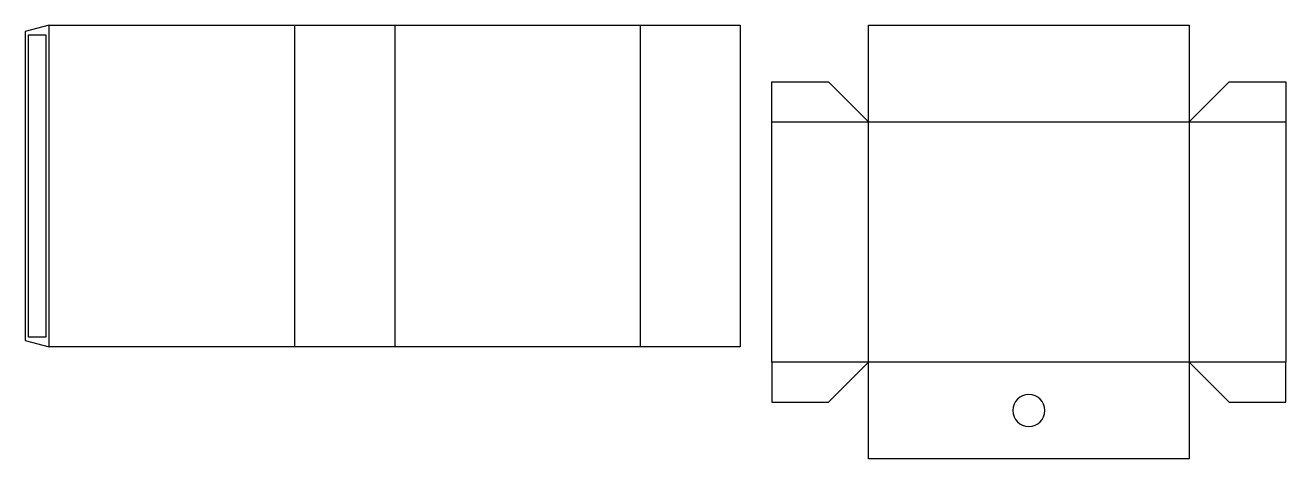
# Model space of a CAD drawing. Header units: millimetres. Extents: x 0 to 788, y 0 to 271.
import ezdxf

# ---------------------------------------------------------------- set-up
doc = ezdxf.new("R2010")
doc.units = ezdxf.units.MM
for name, color, linetype in [('CREASE', 5, 'CONTINUOUS'), ('CUT', 1, 'CONTINUOUS'), ('GLUE', 2, 'CONTINUOUS')]:
    doc.layers.add(name, color=color, linetype=linetype)

msp = doc.modelspace()

# ---------------------------------------------------------------- linework, layer by layer
at = {"layer": 'CREASE'}
for p, q in [((15, 70), (15, 271.35)), ((168.35, 271.35), (168.35, 70)), ((231.25, 271.35), (231.25, 70)), ((384.6, 271.35), (384.6, 70)), ((467.05, 210.9), (527.5, 210.9)), ((527.5, 210.9), (727.95, 210.9)), ((527.5, 60.45), (527.5, 210.9)), ((727.95, 210.9), (727.95, 60.45)), ((727.95, 210.9), (788.4, 210.9)), ((527.5, 60.45), (467.05, 60.45)), ((727.95, 60.45), (527.5, 60.45)), ((788.4, 60.45), (727.95, 60.45))]:
    msp.add_line(p, q, dxfattribs=at)
at = {"layer": 'CUT'}
for p, q in [((15, 271.35), (0, 267.331)), ((15, 271.35), (168.35, 271.35)), ((168.35, 271.35), (231.25, 271.35)), ((231.25, 271.35), (384.6, 271.35)), ((384.6, 271.35), (447.05, 271.35)), ((447.05, 271.35), (447.05, 70)), ((527.5, 271.35), (727.95, 271.35)), ((527.5, 210.9), (527.5, 271.35)), ((727.95, 271.35), (727.95, 210.9)), ((0, 267.331), (0, 74.019)), ((467.05, 210.9), (467.05, 235.9)), ((467.05, 235.9), (502.5, 235.9)), ((502.5, 235.9), (527.5, 210.9)), ((727.95, 210.9), (752.95, 235.9)), ((752.95, 235.9), (788.4, 235.9)), ((788.4, 235.9), (788.4, 210.9)), ((467.05, 60.45), (467.05, 210.9)), ((788.4, 210.9), (788.4, 60.45)), ((0, 74.019), (15, 70)), ((168.35, 70), (15, 70)), ((231.25, 70), (168.35, 70)), ((384.6, 70), (231.25, 70)), ((447.05, 70), (384.6, 70)), ((467.05, 60.45), (467.05, 35.45)), ((502.5, 35.45), (527.5, 60.45)), ((527.5, 0), (527.5, 60.45)), ((727.95, 60.45), (727.95, 0)), ((727.95, 60.45), (752.95, 35.45)), ((788.4, 35.45), (788.4, 60.45)), ((467.05, 35.45), (502.5, 35.45)), ((752.95, 35.45), (788.4, 35.45)), ((727.95, 0), (527.5, 0))]:
    msp.add_line(p, q, dxfattribs=at)
for start, end in [(90, 180), (0, 90), (180, 270), (270, 0)]:
    msp.add_arc((627.725, 30.225), 10, start, end, dxfattribs=at)
at = {"layer": 'GLUE'}
for p, q in [((2, 265.331), (13, 265.331)), ((2, 76.019), (2, 265.331)), ((13, 265.331), (13, 76.019)), ((13, 76.019), (2, 76.019))]:
    msp.add_line(p, q, dxfattribs=at)

doc.saveas('drawing.dxf')
